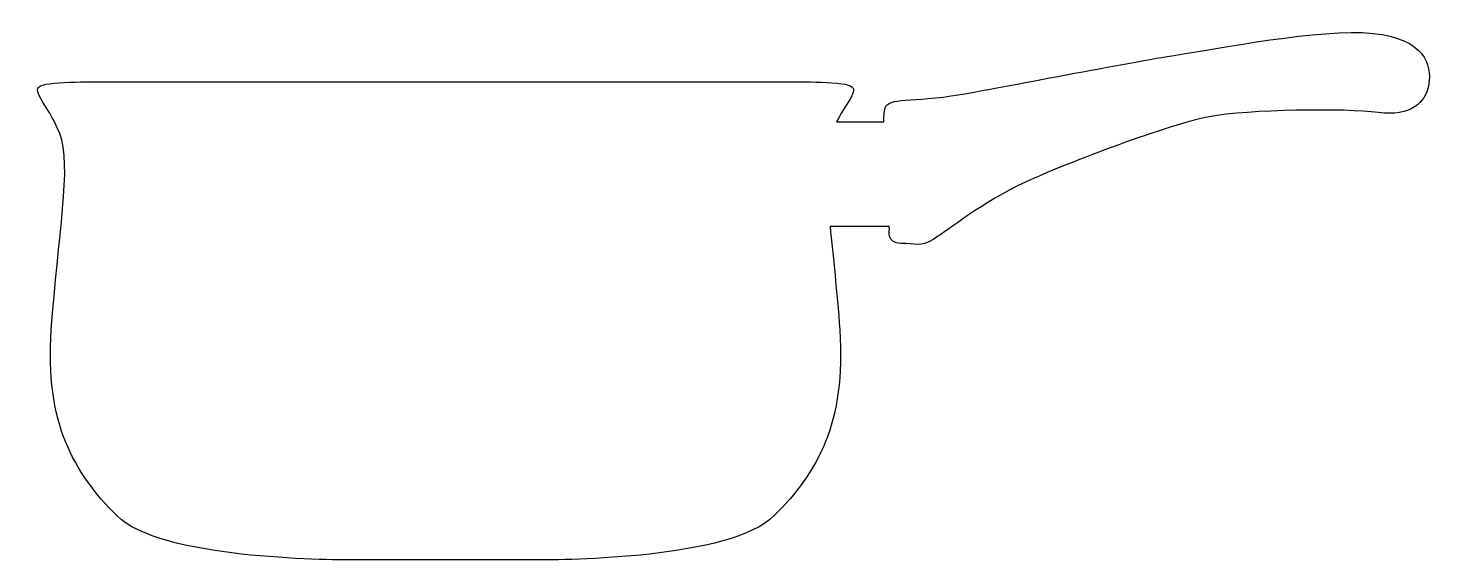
# Model space of a CAD drawing. Header units: centimetres. Extents: x -8.7 to 8.6, y -3.2 to 3.3.
import ezdxf

# ---------------------------------------------------------------- set-up
doc = ezdxf.new("R2010")
doc.units = ezdxf.units.CM
doc.header["$MEASUREMENT"] = 0
doc.layers.add('Camada 1', color=7, linetype='Continuous')

msp = doc.modelspace()

# ---------------------------------------------------------------- linework, layer by layer
at = {"layer": 'Camada 1'}
msp.add_open_spline([(-3.54113, 2.63254), (-3.54113, 2.63254), (-7.68903, 2.63254), (-7.68903, 2.63254), (-7.68903, 2.63254), (-7.68903, 2.63254), (-8.29823, 2.64561), (-8.47982, 2.5938), (-8.47982, 2.5938), (-8.66114, 2.54186), (-8.42788, 2.38631), (-8.27233, 1.99753), (-8.27233, 1.99753), (-8.11668, 1.60863), (-8.29826, 0.72717), (-8.37597, -0.41345), (-8.37597, -0.41345), (-8.45392, -1.55415), (-8.10385, -2.16327), (-7.57246, -2.69479), (-7.57246, -2.69479), (-7.04083, -3.22629), (-5.00595, -3.23912), (-4.64294, -3.23912), (-4.64294, -3.23912), (-4.30904, -3.23912), (-3.64623, -3.23912), (-3.54235, -3.23912), (-3.54235, -3.23912), (-3.54235, -3.23912), (-3.53716, -3.23912), (-3.52827, -3.23912), (-3.52827, -3.23912), (-3.42466, -3.23912), (-2.7618, -3.23912), (-2.42776, -3.23912), (-2.42776, -3.23912), (-2.06488, -3.23912), (-0.02989, -3.22629), (0.50176, -2.69479), (0.50176, -2.69479), (1.03315, -2.16327), (1.38295, -1.55417), (1.30525, -0.41345), (1.30525, -0.41345), (1.27292, 0.06034), (1.22286, 0.48923), (1.18635, 0.85681), (1.18635, 0.85681), (1.18635, 0.85681), (1.91262, 0.85681), (1.91262, 0.85681), (1.91262, 0.85681), (1.91262, 0.85681), (1.91458, 0.81794), (1.91458, 0.81794), (1.91458, 0.81794), (1.91458, 0.81794), (1.87561, 0.64932), (2.05719, 0.64932), (2.05719, 0.64932), (2.23851, 0.64932), (2.29034, 0.59751), (2.4588, 0.70139), (2.4588, 0.70139), (2.62731, 0.805), (3.05509, 1.15494), (3.58648, 1.40127), (3.58648, 1.40127), (4.11811, 1.6476), (5.36244, 2.11398), (5.842, 2.20489), (5.842, 2.20489), (6.32161, 2.29556), (7.51414, 2.30863), (7.91599, 2.2567), (7.91599, 2.2567), (8.31763, 2.20489), (8.49921, 2.37325), (8.53818, 2.60664), (8.53818, 2.60664), (8.57694, 2.84003), (8.4864, 3.16393), (7.85114, 3.22881), (7.85114, 3.22881), (7.21614, 3.29371), (5.91973, 3.03442), (5.47915, 2.96968), (5.47915, 2.96968), (5.0383, 2.90491), (3.37928, 2.58077), (2.78299, 2.47713), (2.78299, 2.47713), (2.18675, 2.37328), (1.90156, 2.45112), (1.86282, 2.30864), (1.86282, 2.30864), (1.84975, 2.26078), (1.84533, 2.19984), (1.84557, 2.14002), (1.84557, 2.14002), (1.84557, 2.14002), (1.26651, 2.14002), (1.26651, 2.14002), (1.26651, 2.14002), (1.41182, 2.42569), (1.56623, 2.54867), (1.40888, 2.59383), (1.40888, 2.59383), (1.22753, 2.64564), (0.61817, 2.63257), (0.61817, 2.63257), (0.61817, 2.63257), (0.61817, 2.63257), (-3.52954, 2.63256), (-3.52954, 2.63256), (-3.52954, 2.63256), (-3.52954, 2.63256), (-3.54113, 2.63256), (-3.54113, 2.63256), (-3.54113, 2.63256), (-3.54113, 2.63256), (-3.54113, 2.63254), (-3.54113, 2.63254)], degree=3, knots=[0, 0, 0, 0, 0.03125, 0.03125, 0.03125, 0.03125, 0.0625, 0.0625, 0.0625, 0.0625, 0.09375, 0.09375, 0.09375, 0.09375, 0.125, 0.125, 0.125, 0.125, 0.15625, 0.15625, 0.15625, 0.15625, 0.1875, 0.1875, 0.1875, 0.1875, 0.21875, 0.21875, 0.21875, 0.21875, 0.25, 0.25, 0.25, 0.25, 0.28125, 0.28125, 0.28125, 0.28125, 0.3125, 0.3125, 0.3125, 0.3125, 0.34375, 0.34375, 0.34375, 0.34375, 0.375, 0.375, 0.375, 0.375, 0.40625, 0.40625, 0.40625, 0.40625, 0.4375, 0.4375, 0.4375, 0.4375, 0.46875, 0.46875, 0.46875, 0.46875, 0.5, 0.5, 0.5, 0.5, 0.53125, 0.53125, 0.53125, 0.53125, 0.5625, 0.5625, 0.5625, 0.5625, 0.59375, 0.59375, 0.59375, 0.59375, 0.625, 0.625, 0.625, 0.625, 0.65625, 0.65625, 0.65625, 0.65625, 0.6875, 0.6875, 0.6875, 0.6875, 0.71875, 0.71875, 0.71875, 0.71875, 0.75, 0.75, 0.75, 0.75, 0.78125, 0.78125, 0.78125, 0.78125, 0.8125, 0.8125, 0.8125, 0.8125, 0.84375, 0.84375, 0.84375, 0.84375, 0.875, 0.875, 0.875, 0.875, 0.90625, 0.90625, 0.90625, 0.90625, 0.9375, 0.9375, 0.9375, 0.9375, 1, 1, 1, 1], dxfattribs=at)

doc.saveas('drawing.dxf')
